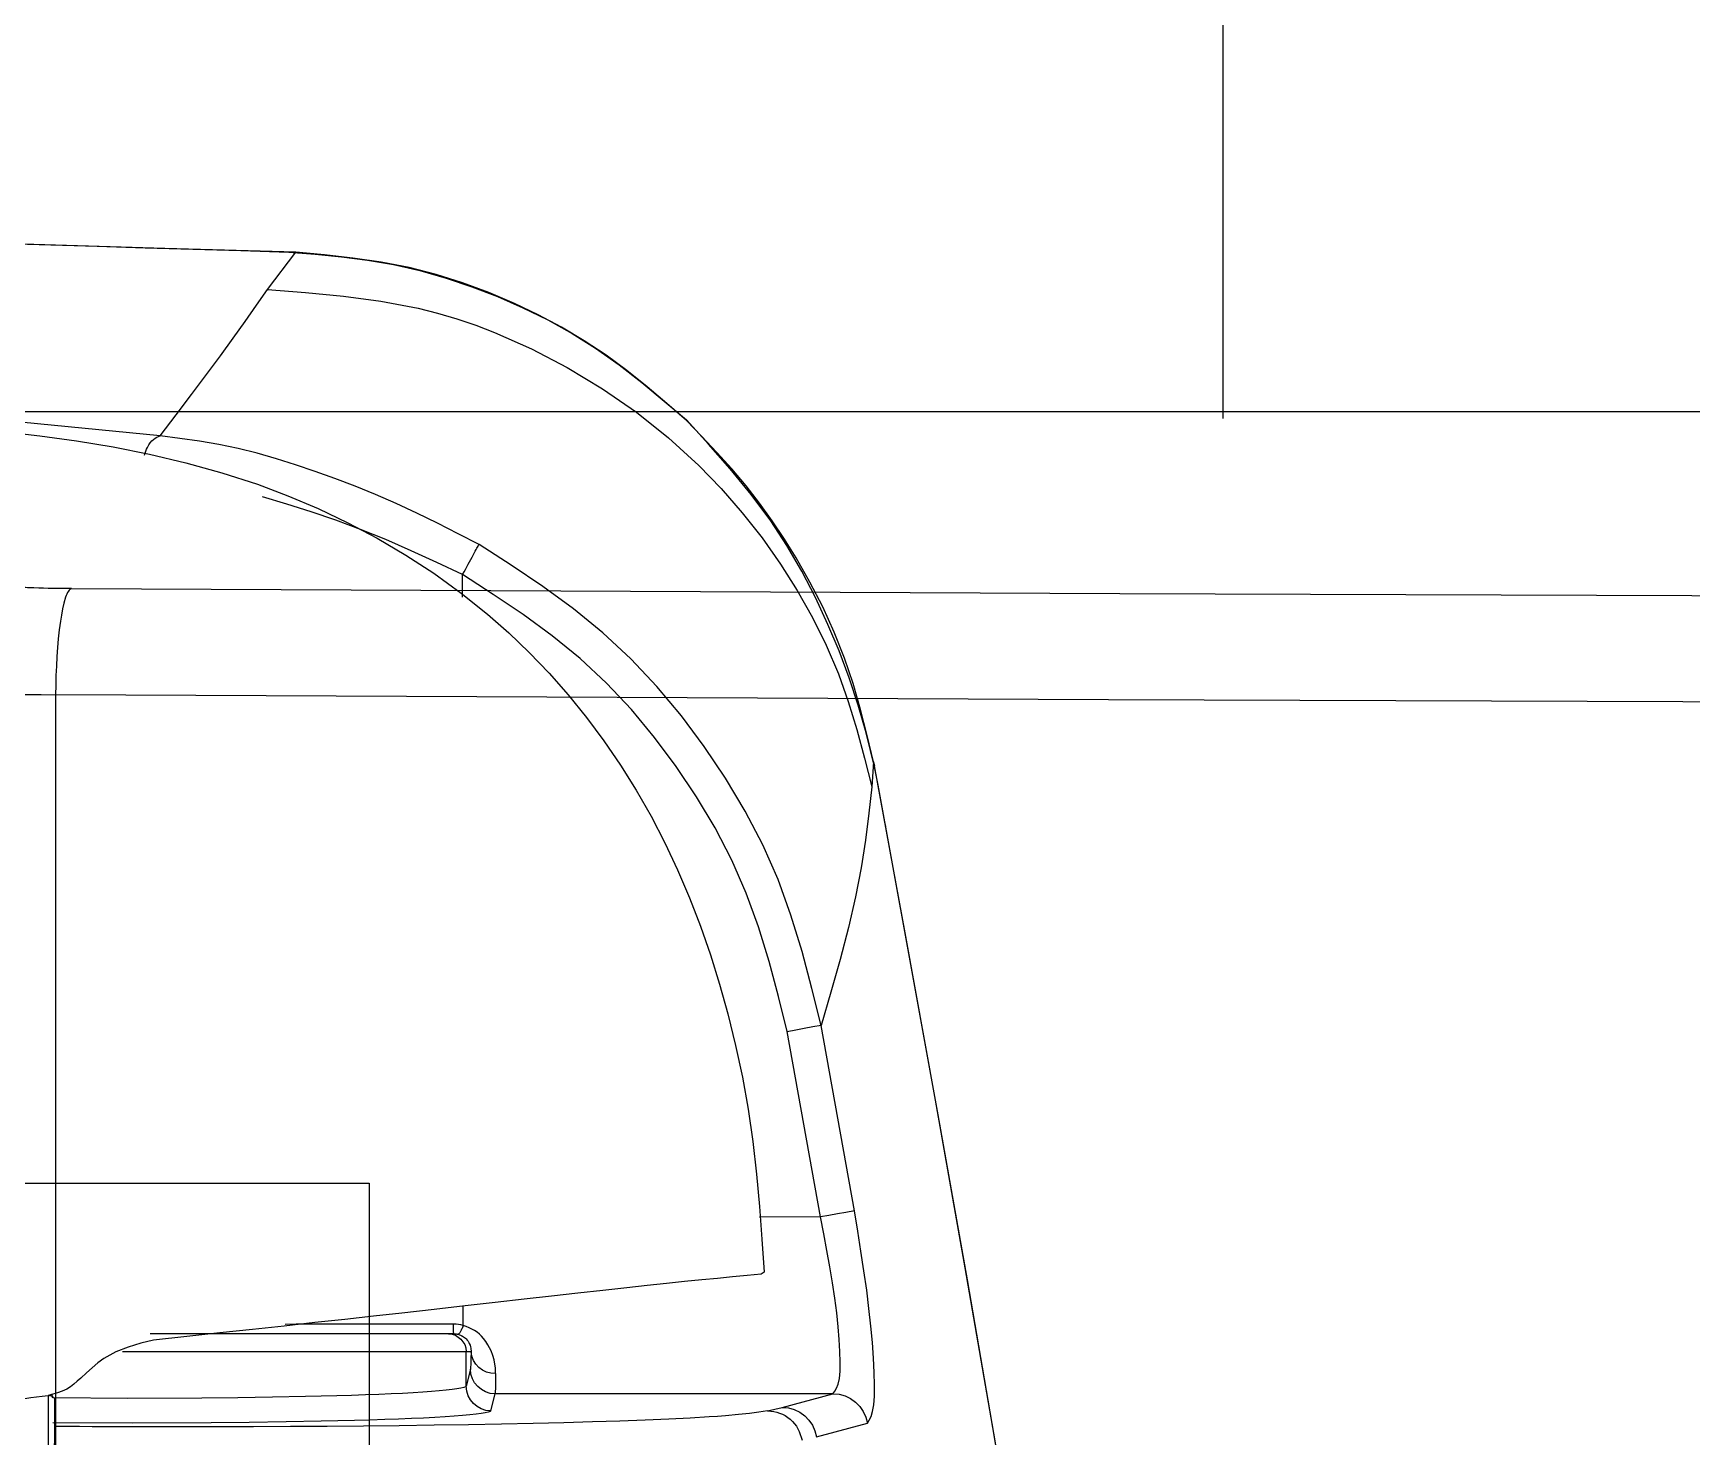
# Model space of a CAD drawing. Header units: millimetres. Extents: x 6886222 to 6919728, y 230959 to 276095.
# Drawn here: x 6905706.56 to 6905753.45, y 246105.37 to 246145.07 of the extents above; entities that cross this region are included whole.
import ezdxf
from ezdxf.xclip import XClip

# ---------------------------------------------------------------- set-up
doc = ezdxf.new("R2010")
doc.units = ezdxf.units.MM
doc.header["$LTSCALE"] = 100
doc.header["$XCLIPFRAME"] = 2
for name, color, linetype in [('BP', 7, 'Continuous'), ('U-84C-EX$0$FUR_욕실', 6, 'Continuous'), ('U-84C-EX$0$HAT', 8, 'Continuous'), ('Udw-301-L-TF$0$FUR_욕실', 6, 'Continuous'), ('Udw-301-L-TF$0$HAT', 8, 'Continuous'), ('Udw-301-L-TF$0$S-ELE', 4, 'Continuous')]:
    doc.layers.add(name, color=color, linetype=linetype)
pattern_1 = [(180, (1240, -8e-07), (-4e-14, -300), []), (270, (1240, -8e-07), (300, -6e-14), [])]

# ---------------------------------------------------------------- blocks, each defined once
blk = doc.blocks.new('Udw-301-L-TF$0$대변기')
blk.add_wipeout([(22.249, 172.542), (8.912, 147.747), (6.746, 136.341), (0, 0), (6.746, -136.341), (8.912, -147.747), (22.075, -172.29), (48.748, -190.928), (71.393, -195), (166.776, -195), (163.874, -199.595), (211.559, -201.09), (211.593, -201.598), (211.811, -202.635), (212.508, -203.592), (213.122, -203.98), (214.154, -204.198), (220.754, -204.198), (220.754, -206.356), (211.679, -206.357), (211.156, -206.396), (210.27, -206.678), (209.31, -207.428), (208.746, -208.406), (208.586, -209.092), (208.561, -209.456), (208.566, -265.023), (208.683, -265.023), (208.781, -265.75), (209.146, -266.635), (209.439, -267.037), (210.115, -267.628), (210.657, -267.918), (211.055, -268.028), (211.754, -268.123), (489.288, -268.123), (490.393, -267.862), (490.867, -267.712), (491.452, -267.223), (492.007, -266.495), (492.243, -265.953), (492.338, -265.585), (492.393, -265), (492.393, -209.472), (492.274, -208.615), (492.053, -208.038), (491.645, -207.418), (491.175, -206.97), (490.657, -206.651), (490.048, -206.44), (489.564, -206.376), (489.288, -206.356), (294.651, -206.356), (294.651, -204.198), (299.371, -204.198), (299.927, -204.142), (300.815, -203.772), (301.133, -203.526), (301.57, -203.013), (301.802, -202.567), (301.976, -201.864), (301.977, -201.814), (356.763, -202.115), (409.646, -200.732), (451.071, -197.491), (521.76, -184.127), (558.832, -171.77), (607.507, -146.927), (640.318, -121.724), (666.396, -92.635), (682.862, -64.812), (689.365, -48.845), (694.462, -30.579), (696.683, -17.3), (697.462, -8.646), (697.701, 0.017), (696.016, 21.31), (691.269, 41.797), (683.337, 62.602), (669.046, 87.706), (652.78, 108.071), (630.642, 128.959), (599.081, 150.929), (558.195, 170.853), (516.937, 184.225), (478.6, 192.501), (440.581, 197.364), (409.565, 199.556), (375.328, 200.688), (311.092, 200.701), (281.722, 200.871), (251.346, 200.76), (223.329, 200.377), (188.294, 199.951), (182.405, 198.155), (177.518, 194.766), (79.796, 195), (40.704, 194.567), (37.247, 193.227), (37.247, 185.308)]).dxf.layer = 'Udw-301-L-TF$0$FUR_욕실'
at = {"layer": 'Udw-301-L-TF$0$FUR_욕실'}
for p, q in [((189.356, 198.453, 0), (188.56, 199.506, 0)), ((321.987, 195), (71.393, 195)), ((177.518, 194.766, 0), (177.518, 194.751, 0)), ((183.844, 189.756, 0), (183.844, 190.391, 0)), ((195.349, 186.996), (195.349, 0)), ((172.204, 184.952, 0), (172.435, 185.919, 0)), ((172.101, 184.441, 0), (172.204, 184.952, 0)), ((172.225, 185.098, 0), (172.204, 184.987, 0)), ((172.225, 185.098, 0), (172.278, 184.394, 0)), ((171.901, 183.323, 0), (171.89, 183.262, 0)), ((172.766, 172.397, 0), (173.706, 177.643, 0)), ((173.729, 172.225, 0), (174.668, 177.466, 0)), ((199.603, 173.181), (186.487, 173.181)), ((186.487, 173.181), (186.487, 0)), ((173.729, 172.225, 0), (175.455, 172.224, 0)), ((175.322, 170.669, 0), (175.406, 170.604, 0)), ((183.826, 169.16, 0), (183.831, 169.704, 0)), ((184.094, 168.92, 0), (184.243, 168.92, 0)), ((184.243, 168.92, 0), (192.674, 168.92, 0)), ((183.743, 168.42, 0), (183.606, 168.42, 0)), ((183.743, 167.441, 0), (183.743, 168.42, 0)), ((193.457, 168.42, 0), (183.743, 168.42, 0)), ((183.623, 167.922, 0), (183.743, 167.441, 0)), ((174.814, 166.841, 0), (173.381, 167.228, 0)), ((173.381, 167.228, 0), (182.923, 167.222, 0)), ((183.043, 166.742, 0), (182.923, 167.222, 0)), ((195.426, 167.111, 0), (195.423, 167.12, 0)), ((195.453, 167.22, 0), (195.45, 167.12, 0)), ((195.561, 167.181, 0), (195.562, 167.181, 0)), ((195.561, 167.181, 0), (195.561, 167.181, 0)), ((195.561, 167.181, 0), (195.561, 167.181, 0)), ((175.222, 166.743, 0), (174.814, 166.841, 0)), ((173.838, 166.007, 0), (172.402, 166.395, 0))]:
    blk.add_line(p, q, dxfattribs=at)
for centre, radius, start, end in [((87.462, 19012.519), 18822.832, 269.9661769, 270.3270496), ((87.937, 18978.659), 18791.97, 269.9644947, 270.3274972), ((193.573, 282.523, 0), 106.745, 259.27388, 259.79894), ((192.632, 280.561, 0), 109.973, 259.59276, 260.10241), ((184.243, 168.42, 0), 0.5, 90.0011, 180.0011), ((178.677, 169.154, 0), 5.423, 357.5347, 0.463), ((182.942, 168.467, 0), 0.666, 267.3258, 356.0018), ((182.923, 167.922, 0), 0.7, 270.0041, 359.9632), ((183.043, 167.442, 0), 0.7, 270.0041, 359.9632), ((173.388, 166.228, 0), 1, 90.4149, 170.392), ((174.823, 165.842, 0), 0.999, 90.5463, 170.4898)]:
    blk.add_arc(centre, radius, start, end, dxfattribs=at)
for centre, major_axis, ratio, start_param, end_param in [((183.624, 172.219, 0), (0, 4.3), 0.008729, 2.65405, 3.106677), ((182.924, 172.219, 0), (0, 5), 0.005239, 2.654052, 3.106679), ((193.042, 167.444, 0), (-9.3, 0), 0.037549, 0.008727, 1.82818), ((193.042, 166.745, 0), (-10, 0), 0.034921, 0.008727, 1.811186)]:
    blk.add_ellipse(centre, major_axis=major_axis, ratio=ratio, start_param=start_param, end_param=end_param, dxfattribs=at)
for points, knots in [([(451.847, 196.232, 0), (445.553, 196.879, 0), (432.963, 198.173, 0), (412.657, 199.478, 0), (391.014, 200.38, 0), (368.136, 200.856, 0), (347.193, 201.018, 0), (328.214, 201.007, 0), (311.185, 200.828, 0), (294.444, 200.49, 0), (276.451, 199.94, 0), (257.294, 199.11, 0), (237.029, 197.926, 0), (217.216, 196.407, 0), (202.89, 195.121, 0), (193.717, 194.093, 0), (189.796, 193.121, 0), (186.226, 191.526, 0), (183.254, 189.513, 0), (180.802, 187.061, 0), (178.865, 184.356, 0), (177.36, 181.291, 0), (176.263, 177.937, 0), (175.559, 174.37, 0), (175.401, 171.903, 0), (175.322, 170.669, 0)], [0, 0, 0, 0, 0.060795, 0.121595, 0.195943, 0.270352, 0.344706, 0.402267, 0.459897, 0.51754, 0.575118, 0.649316, 0.723553, 0.797769, 0.871482, 0.887461, 0.9034, 0.917212, 0.931, 0.942342, 0.953679, 0.964966, 0.976261, 0.988125, 1, 1, 1, 1]), ([(188.56, 199.506, 0), (193.493, 199.653, 0), (203.36, 199.948, 0), (218.314, 200.291, 0), (233.393, 200.56, 0), (248.653, 200.748, 0), (264.077, 200.857, 0), (279.665, 200.884, 0), (295.335, 200.842, 0), (305.84, 200.748, 0), (311.092, 200.701, 0)], [0, 0, 0, 0, 0.124137, 0.248272, 0.372714, 0.497153, 0.622686, 0.748222, 0.874111, 1, 1, 1, 1]), ([(311.092, 200.701, 0), (311.087, 200.701, 0), (305.593, 200.759, 0), (294.627, 200.844, 0), (278.253, 200.887, 0), (264.675, 200.854, 0), (255.224, 200.793, 0), (250.513, 200.753, 0), (247.825, 200.727, 0), (245.811, 200.706, 0), (243.799, 200.684, 0), (241.789, 200.66, 0), (239.781, 200.635, 0), (237.106, 200.6, 0), (233.769, 200.553, 0), (229.772, 200.49, 0), (225.784, 200.422, 0), (221.804, 200.349, 0), (216.509, 200.243, 0), (211.231, 200.126, 0), (205.969, 199.999, 0), (202.031, 199.897, 0), (198.1, 199.79, 0), (193.672, 199.664, 0), (190.562, 199.568, 0), (188.755, 199.512, 0)], [0, 0, 0, 0, 0.000125, 0.131782, 0.26344, 0.395063, 0.46087, 0.493772, 0.510223, 0.526674, 0.543126, 0.559577, 0.576028, 0.592479, 0.625382, 0.658284, 0.691187, 0.724089, 0.756992, 0.822798, 0.8557, 0.888602, 0.921505, 0.954407, 1, 1, 1, 1]), ([(177.518, 194.751, 0), (178.255, 195.395, 0), (179.75, 196.701, 0), (182.405, 198.155, 0), (185.361, 199.216, 0), (187.481, 199.408, 0), (188.56, 199.506, 0)], [0, 0, 0, 0, 0.235161, 0.476872, 0.73393, 1, 1, 1, 1]), ([(188.755, 199.512, 0), (187.763, 199.431, 0), (185.75, 199.266, 0), (182.819, 198.325, 0), (179.987, 196.887, 0), (178.35, 195.481, 0), (177.518, 194.766, 0)], [0, 0, 0, 0, 0.2410881, 0.4891852, 0.7403912, 1, 1, 1, 1]), ([(189.356, 198.453, 0), (187.924, 198.349, 0), (184.975, 198.135, 0), (180.754, 196.398, 0), (177.289, 193.832, 0), (174.783, 190.784, 0), (173.107, 187.689, 0), (172.55, 185.474, 0), (172.278, 184.394, 0)], [0, 0, 0, 0, 0.178897, 0.368256, 0.562198, 0.713546, 0.860354, 1, 1, 1, 1]), ([(192.39, 194.32, 0), (191.792, 195.107, 0), (190.597, 196.678, 0), (189.77, 197.862, 0), (189.356, 198.453, 0)], [0, 0, 0, 0, 0.500365, 1, 1, 1, 1]), ([(192.39, 194.32, 0), (198.166, 194.886, 0), (209.719, 196.017, 0), (227.429, 197.343, 0), (240.421, 198.188, 0), (247.632, 198.505, 0), (248.726, 198.554, 0)], [0, 0, 0, 0, 0.314595, 0.629182, 0.94376, 1, 1, 1, 1]), ([(172.225, 185.098, 0), (172.464, 186.088, 0), (172.95, 188.1, 0), (174.252, 190.71, 0), (175.794, 192.969, 0), (176.939, 194.152, 0), (177.518, 194.751, 0)], [0, 0, 0, 0, 0.270791, 0.550445, 0.772318, 1, 1, 1, 1]), ([(172.435, 185.919, 0), (172.435, 185.919, 0), (172.713, 186.966, 0), (173.451, 189.044, 0), (175.101, 192.125, 0), (176.68, 193.85, 0), (177.518, 194.766, 0)], [0, 0, 0, 0, 0.000057, 0.313063, 0.635328, 1, 1, 1, 1]), ([(183.38, 191.246, 0), (184.16, 191.648, 0), (185.721, 192.452, 0), (188.053, 193.348, 0), (190.17, 194.017, 0), (191.65, 194.219, 0), (192.39, 194.32, 0)], [0, 0, 0, 0, 0.249697, 0.499449, 0.749698, 1, 1, 1, 1]), ([(192.838, 193.771, 0), (192.812, 193.847, 0), (192.747, 194.032, 0), (192.584, 194.236, 0), (192.453, 194.293, 0), (192.39, 194.32, 0)], [0, 0, 0, 0, 0.2616046, 0.6429837, 1, 1, 1, 1]), ([(183.844, 190.391, 0), (184.815, 190.847, 0), (186.759, 191.76, 0), (188.584, 192.316, 0), (189.497, 192.594, 0)], [0, 0, 0, 0, 0.499774, 1, 1, 1, 1]), ([(173.706, 177.643, 0), (174.051, 179.041, 0), (174.742, 181.837, 0), (176.9, 185.61, 0), (179.744, 188.903, 0), (182.168, 190.465, 0), (183.38, 191.246, 0)], [0, 0, 0, 0, 0.249801, 0.499766, 0.749853, 1, 1, 1, 1]), ([(183.844, 190.391, 0), (183.789, 190.491, 0), (183.681, 190.691, 0), (183.538, 190.954, 0), (183.428, 191.158, 0), (183.396, 191.217, 0), (183.38, 191.246, 0)], [0, 0, 0, 0, 0.25, 0.5, 0.75, 1, 1, 1, 1]), ([(174.668, 177.466, 0), (174.995, 178.795, 0), (175.648, 181.452, 0), (177.694, 185.038, 0), (180.392, 188.168, 0), (182.693, 189.65, 0), (183.844, 190.391, 0)], [0, 0, 0, 0, 0.250023, 0.500028, 0.750018, 1, 1, 1, 1]), ([(194.904, 189.994), (195.121, 189.995), (195.518, 190), (195.985, 190.012), (196.285, 190.028), (196.442, 190.037), (196.54, 190.052), (196.594, 190.056), (196.606, 190.066)], [0, 0, 0, 0, 0.381845, 0.69832, 0.819995, 0.912437, 0.972806, 1, 1, 1, 1]), ([(194.904, 189.994), (194.938, 189.985), (195.009, 189.902), (195.127, 189.6), (195.24, 188.971), (195.325, 188.053), (195.347, 187.356), (195.349, 186.996)], [0, 0, 0, 0, 0.034067, 0.09655, 0.321312, 0.648161, 1, 1, 1, 1]), ([(199.603, 187.068), (199.567, 187.056), (199.441, 187.056), (199.189, 187.037), (198.799, 187.031), (198.287, 187.019), (197.664, 187.011), (196.673, 187.001), (195.891, 186.997), (195.349, 186.996)], [0, 0, 0, 0, 0.026666, 0.086995, 0.17921, 0.301254, 0.448612, 0.617954, 1, 1, 1, 1]), ([(165.795, 147.063, 0), (166.772, 153.397, 0), (168.726, 166.07, 0), (171.044, 178.681, 0), (172.204, 184.987, 0)], [0, 0, 0, 0, 0.499908, 1, 1, 1, 1]), ([(165.795, 147.063, 0), (166.757, 153.306, 0), (168.682, 165.796, 0), (170.961, 178.226, 0), (172.101, 184.441, 0)], [0, 0, 0, 0, 0.49991, 1, 1, 1, 1]), ([(172.278, 184.394, 0), (172.387, 183.397, 0), (172.606, 181.398, 0), (173.339, 178.897, 0), (173.706, 177.643, 0)], [0, 0, 0, 0, 0.498685, 1, 1, 1, 1]), ([(172.402, 166.395, 0), (172.329, 166.507, 0), (172.181, 166.732, 0), (172.2, 168.139, 0), (172.391, 170.106, 0), (172.641, 171.633, 0), (172.766, 172.397, 0)], [0, 0, 0, 0, 0.250127, 0.500134, 0.750065, 1, 1, 1, 1]), ([(173.381, 167.228, 0), (173.305, 167.321, 0), (173.154, 167.508, 0), (173.168, 168.68, 0), (173.356, 170.322, 0), (173.604, 171.589, 0), (173.729, 172.225, 0)], [0, 0, 0, 0, 0.249995, 0.499467, 0.749267, 1, 1, 1, 1]), ([(175.406, 170.604, 0), (175.935, 170.556, 0), (176.998, 170.459, 0), (179.231, 170.22, 0), (182.023, 169.908, 0), (185.306, 169.537, 0), (188.82, 169.146, 0), (191.325, 168.879, 0), (192.582, 168.746, 0)], [0, 0, 0, 0, 0.159936, 0.320768, 0.503466, 0.687531, 0.843331, 1, 1, 1, 1]), ([(182.911, 167.802, 0), (182.912, 167.852, 0), (182.915, 168.035, 0), (182.984, 168.375, 0), (183.209, 168.758, 0), (183.485, 169.026, 0), (183.714, 169.116, 0), (183.826, 169.16, 0)], [0, 0, 0, 0, 0.126797, 0.464488, 0.690559, 0.848748, 1, 1, 1, 1]), ([(183.979, 168.907, 0), (183.945, 168.896, 0), (183.895, 168.881, 0), (183.812, 168.836, 0), (183.715, 168.756, 0), (183.629, 168.615, 0), (183.606, 168.5, 0), (183.606, 168.438, 0), (183.606, 168.42, 0)], [0, 0, 0, 0, 0.075751, 0.110421, 0.244949, 0.467926, 0.847699, 1, 1, 1, 1]), ([(183.826, 169.16, 0), (183.826, 169.16, 0), (183.913, 169.184, 0), (184.006, 169.191, 0), (184.099, 169.197, 0)], [0, 0, 0, 0, 0.000217, 1, 1, 1, 1]), ([(183.826, 169.16, 0), (183.841, 169.121, 0), (183.871, 169.043, 0), (183.913, 168.963, 0), (183.951, 168.912, 0), (183.97, 168.908, 0), (183.979, 168.907, 0)], [0, 0, 0, 0, 0.25, 0.5, 0.75, 1, 1, 1, 1]), ([(184.094, 168.92, 0), (184.065, 168.919, 0), (184.025, 168.917, 0), (183.989, 168.909, 0), (183.979, 168.907, 0)], [0, 0, 0, 0, 0.734944, 1, 1, 1, 1]), ([(184.099, 169.197, 0), (184.708, 169.197, 0), (185.892, 169.197, 0), (187.528, 169.194, 0), (188.448, 169.19, 0), (188.86, 169.188, 0)], [0, 0, 0, 0, 0.3684682, 0.7172091, 1, 1, 1, 1]), ([(192.582, 168.746, 0), (193.066, 168.628, 0), (193.805, 168.449, 0), (194.425, 167.865, 0), (194.639, 167.663, 0)], [0, 0, 0, 0, 0.6545729, 1, 1, 1, 1]), ([(194.639, 167.663, 0), (194.766, 167.548, 0), (195.042, 167.299, 0), (195.38, 167.222, 0), (195.561, 167.181, 0)], [0, 0, 0, 0, 0.461801, 1, 1, 1, 1]), ([(195.379, 167.11, 0), (195.388, 163.694, 0), (195.412, 154.254, 0), (195.392, 140.516, 0), (195.373, 130.179, 0), (195.365, 125.894, 0)], [0, 0, 0, 0, 0.249353, 0.688881, 1, 1, 1, 1]), ([(195.423, 167.12, 0), (195.42, 167.124, 0), (195.412, 167.137, 0), (195.456, 167.16, 0), (195.526, 167.174, 0), (195.561, 167.181, 0)], [0, 0, 0, 0, 0.187615, 0.593808, 1, 1, 1, 1]), ([(195.562, 167.181, 0), (195.562, 167.181, 0), (195.547, 156.876, 0), (195.531, 143.151, 0), (195.521, 129.355, 0), (195.519, 125.932, 0)], [0, 0, 0, 0, 0.0000014, 0.7519022, 1, 1, 1, 1]), ([(196.405, 167.07, 0), (196.342, 167.079, 0), (196.059, 167.116, 0), (195.779, 167.152, 0), (195.562, 167.181, 0)], [0, 0, 0, 0, 0.223669, 1, 1, 1, 1]), ([(175.222, 166.743, 0), (175.107, 166.73, 0), (174.876, 166.705, 0), (174.573, 166.518, 0), (174.341, 166.248, 0), (174.279, 166.022, 0), (174.247, 165.909, 0)], [0, 0, 0, 0, 0.249994, 0.499991, 0.749996, 1, 1, 1, 1]), ([(175.222, 166.743, 0), (175.542, 166.695, 0), (176.182, 166.599, 0), (178.548, 166.475, 0), (181.726, 166.377, 0), (185.6, 166.315, 0), (189.732, 166.288, 0), (193.065, 166.284, 0), (194.907, 166.298, 0), (195.381, 166.302, 0)], [0, 0, 0, 0, 0.157508, 0.315037, 0.472729, 0.629605, 0.787496, 0.945281, 1, 1, 1, 1])]:
    blk.add_open_spline(points, degree=3, knots=knots, dxfattribs=at)
blk = doc.blocks.new('Udw-301-L-TF$0$A$Ce93e362f')
at = {"layer": 'Udw-301-L-TF$0$HAT'}
h = blk.add_hatch(dxfattribs=at)
h.set_pattern_fill('_USER', color=256, scale=300, angle=180, double=1, pattern_type=0)
h.set_pattern_definition(pattern_1)
h.paths.add_polyline_path([(1440, 1450), (0, 1450), (0, 0), (1440, 0)])
at = {"layer": 'Udw-301-L-TF$0$FUR_욕실', "xscale": -1}
blk.add_blockref('Udw-301-L-TF$0$대변기', (1569.488, 399.99), dxfattribs=at)
blk = doc.blocks.new('Udw-301-L-TF$0$S-CEN')
at = {"layer": 'Udw-301-L-TF$0$S-ELE'}
h = blk.add_hatch(dxfattribs=at)
h.set_pattern_fill('DOTS', color=256, scale=50, angle=-90)
h.set_pattern_definition([(270, (7425, 8642.5), (79.375, -39.6875), [0, -79.375])])
h.paths.add_polyline_path([(1870, 6475), (1870, 4205), (200, 4205), (200, 6475)])
blk = doc.blocks.new('Udw-301-L-TF', base_point=(-290, 0))
at = {"layer": 'Udw-301-L-TF$0$FUR_욕실'}
blk.add_blockref('Udw-301-L-TF$0$A$Ce93e362f', (-2125, -3030), dxfattribs=at)
at = {"layer": 'Udw-301-L-TF$0$S-ELE', "xscale": -1}
blk.add_blockref('Udw-301-L-TF$0$S-CEN', (-290, -7270), dxfattribs=at)
blk = doc.blocks.new('U-84C-EX$0$대변기')
blk.add_wipeout([(22.249, 172.542), (8.912, 147.747), (6.746, 136.341), (0, 0), (6.746, -136.341), (8.912, -147.747), (22.075, -172.29), (48.748, -190.928), (71.393, -195), (166.776, -195), (163.874, -199.595), (211.559, -201.09), (211.593, -201.598), (211.811, -202.635), (212.508, -203.592), (213.122, -203.98), (214.154, -204.198), (220.754, -204.198), (220.754, -206.356), (211.679, -206.357), (211.156, -206.396), (210.27, -206.678), (209.31, -207.428), (208.746, -208.406), (208.586, -209.092), (208.561, -209.456), (208.566, -265.023), (208.683, -265.023), (208.781, -265.75), (209.146, -266.635), (209.439, -267.037), (210.115, -267.628), (210.657, -267.918), (211.055, -268.028), (211.754, -268.123), (489.288, -268.123), (490.393, -267.862), (490.867, -267.712), (491.452, -267.223), (492.007, -266.495), (492.243, -265.953), (492.338, -265.585), (492.393, -265), (492.393, -209.472), (492.274, -208.615), (492.053, -208.038), (491.645, -207.418), (491.175, -206.97), (490.657, -206.651), (490.048, -206.44), (489.564, -206.376), (489.288, -206.356), (294.651, -206.356), (294.651, -204.198), (299.371, -204.198), (299.927, -204.142), (300.815, -203.772), (301.133, -203.526), (301.57, -203.013), (301.802, -202.567), (301.976, -201.864), (301.977, -201.814), (356.763, -202.115), (409.646, -200.732), (451.071, -197.491), (521.76, -184.127), (558.832, -171.77), (607.507, -146.927), (640.318, -121.724), (666.396, -92.635), (682.862, -64.812), (689.365, -48.845), (694.462, -30.579), (696.683, -17.3), (697.462, -8.646), (697.701, 0.017), (696.016, 21.31), (691.269, 41.797), (683.337, 62.602), (669.046, 87.706), (652.78, 108.071), (630.642, 128.959), (599.081, 150.929), (558.195, 170.853), (516.937, 184.225), (478.6, 192.501), (440.581, 197.364), (409.565, 199.556), (375.328, 200.688), (311.092, 200.701), (281.722, 200.871), (251.346, 200.76), (223.329, 200.377), (188.294, 199.951), (182.405, 198.155), (177.519, 194.766), (79.796, 195), (40.704, 194.567), (37.247, 193.227), (37.247, 185.308)]).dxf.layer = 'U-84C-EX$0$FUR_욕실'
at = {"layer": 'U-84C-EX$0$FUR_욕실'}
blk.add_open_spline([(451.847, 196.232, 0), (445.553, 196.879, 0), (432.963, 198.173, 0), (412.657, 199.478, 0), (391.014, 200.38, 0), (368.136, 200.856, 0), (347.193, 201.018, 0), (328.214, 201.007, 0), (311.185, 200.828, 0), (294.444, 200.49, 0), (276.451, 199.94, 0), (257.294, 199.11, 0), (237.029, 197.926, 0), (217.216, 196.407, 0), (202.89, 195.121, 0), (193.717, 194.093, 0), (189.796, 193.121, 0), (186.226, 191.526, 0), (183.254, 189.513, 0), (180.802, 187.061, 0), (178.865, 184.356, 0), (177.36, 181.291, 0), (176.263, 177.937, 0), (175.559, 174.37, 0), (175.401, 171.903, 0), (175.322, 170.669, 0)], degree=3, knots=[0, 0, 0, 0, 0.060795, 0.121595, 0.195943, 0.270352, 0.344706, 0.402267, 0.459897, 0.51754, 0.575118, 0.649316, 0.723553, 0.797769, 0.871482, 0.887461, 0.9034, 0.917212, 0.931, 0.942342, 0.953679, 0.964966, 0.976261, 0.988125, 1, 1, 1, 1], dxfattribs=at)
blk = doc.blocks.new('U-84C-EX$0$A$Ce93e362f')
at = {"layer": 'U-84C-EX$0$HAT'}
h = blk.add_hatch(dxfattribs=at)
h.set_pattern_fill('_USER', color=256, scale=300, angle=180, double=1, pattern_type=0)
h.set_pattern_definition(pattern_1)
h.paths.add_polyline_path([(1440, 1450), (0, 1450), (0, 0), (1440, 0)])
at = {"layer": 'U-84C-EX$0$FUR_욕실', "xscale": -1}
blk.add_blockref('U-84C-EX$0$대변기', (1569.488, 399.99), dxfattribs=at)
blk = doc.blocks.new('U-84C-EX')
at = {"layer": 'U-84C-EX$0$FUR_욕실', "xscale": -1}
blk.add_blockref('U-84C-EX$0$A$Ce93e362f', (1835, -3030), dxfattribs=at)

msp = doc.modelspace()

# ---------------------------------------------------------------- block references
at = {"layer": 'BP'}
ref = msp.add_blockref('Udw-301-L-TF', (6906168.056, 248569.377), dxfattribs=at)
XClip(ref).set_block_clipping_path([(310.0000000028, -7769.8021301793), (-889.9999999972, -7770.1978698203), (-889.9999999972, 325.0000000014), (310.0000000028, 325.0000000014)])

# ---------------------------------------------------------------- next in the draw order: block references
ref = msp.add_blockref('U-84C-EX', (6906168.056, 248569.377), dxfattribs=dict(at, xscale=-1))
XClip(ref).set_block_clipping_path([(17025.0000000028, -7770.1978698203), (17025.0000000028, 3020.0000000003), (4145.7978996271, 3020.0000000003), (4145.7978996281, 325.0000000014), (599.9999999972, 325.0000000014), (599.9999999972, -7770.1978698203)])

doc.saveas('drawing.dxf')
